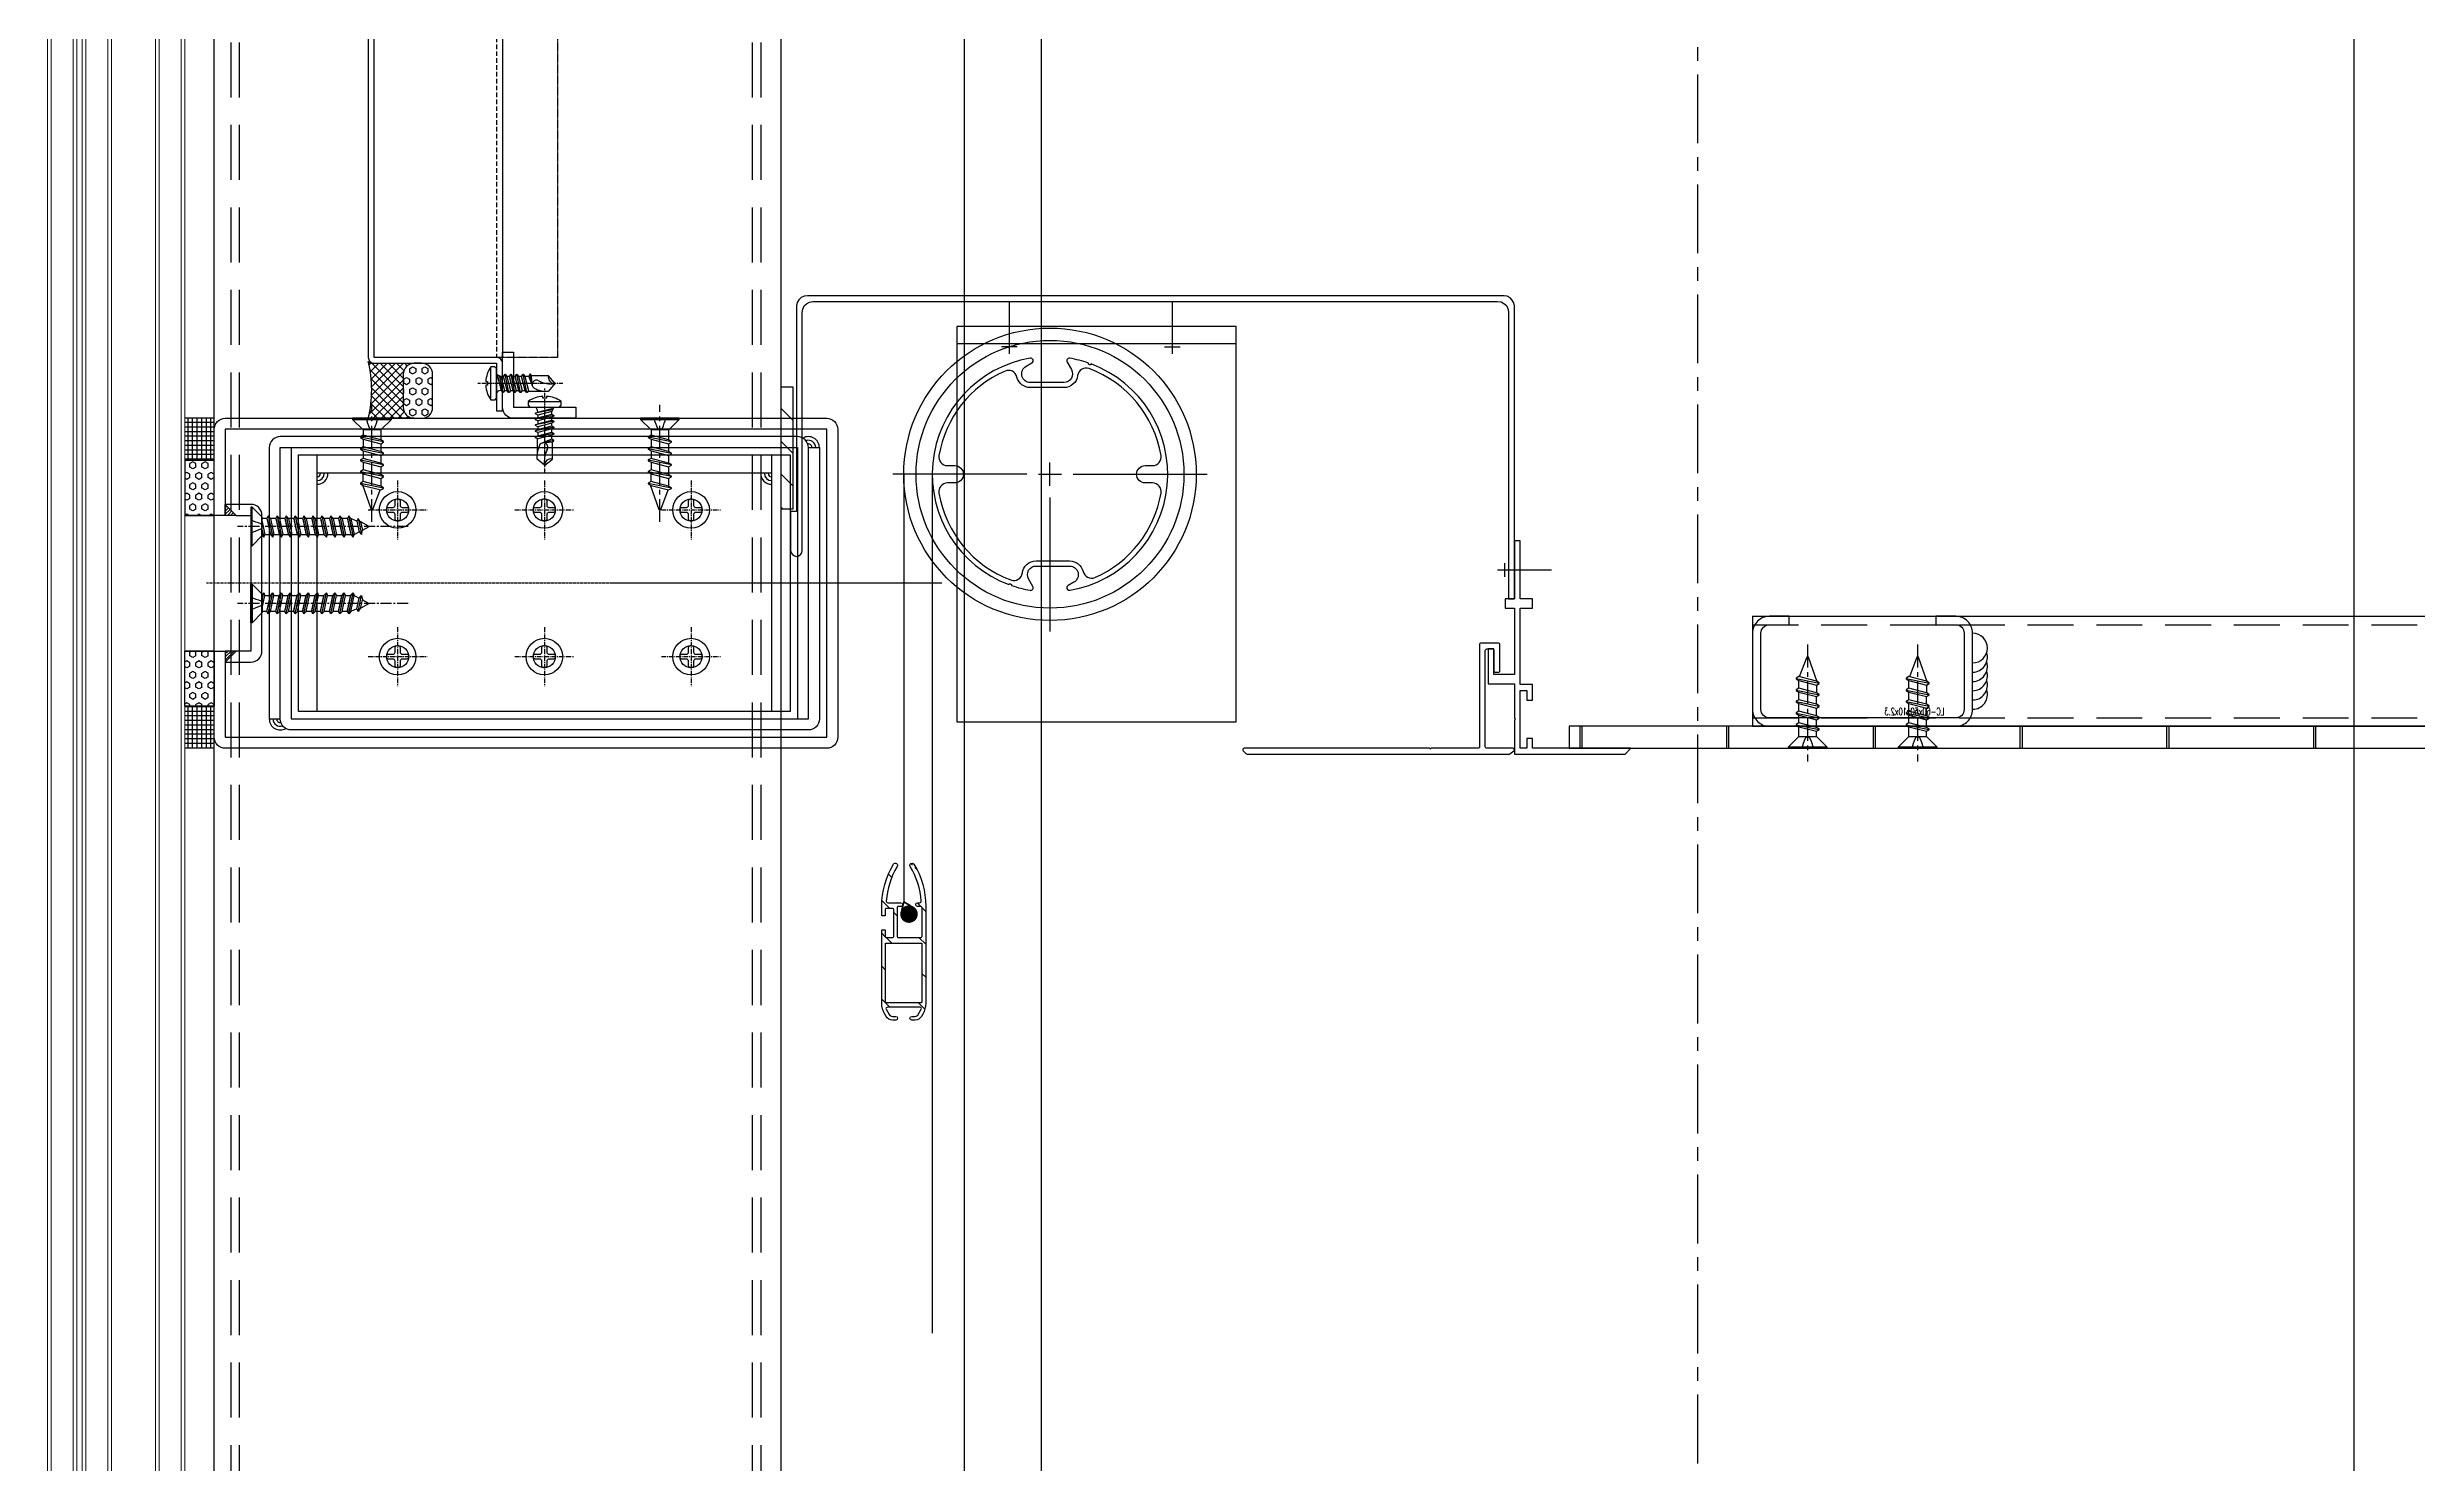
# Model space of a CAD drawing. Extents: x -3378 to 102197, y -3799 to 48702.
# Drawn here: x 85812 to 86458, y 27603 to 27989 of the extents above; entities that cross this region are included whole.
import ezdxf

# ---------------------------------------------------------------- set-up
doc = ezdxf.new("R2010")
doc.units = 0
for name, pattern in [('CEN1', [9, 6, -1, 1, -1]), ('CENTER', [2, 1.25, -0.25, 0.25, -0.25]), ('HIDDEN', [0.375, 0.25, -0.125])]:
    doc.linetypes.add(name, pattern=pattern)
for name, color, linetype in [('24WELD', 55, 'Continuous'), ('ARR', 6, 'Continuous'), ('BCM CL', 14, 'CENTER'), ('BCM-DIM', 54, 'Continuous'), ('BCM-draft', 252, 'Continuous'), ('CENTER', 4, 'CENTER'), ('CL', 14, 'CENTER'), ('STRUCTURAL', 3, 'Continuous'), ('不鏽鋼板S.S.PANEL', 30, 'Continuous'), ('中心線 CENTER', 6, 'CENTER'), ('填縫物 SEALANT', 1, 'Continuous'), ('泡棉', 8, 'Continuous'), ('矽利康', 9, 'Continuous'), ('結構體 STRUCTURAL', 154, 'Continuous'), ('螺絲 固定五金 FASTENERS', 124, 'Continuous'), ('螺絲、螺栓', 4, 'Continuous'), ('視覺模型鋁擠型暫替', 4, 'Continuous'), ('視覺模型鋁擠型暫替-RefEdit0', 4, 'Continuous'), ('金屬面材 METAL PANEL', 2, 'Continuous'), ('鋁擠型 AL. EXTRUSION', 3, 'Continuous'), ('鐵件', 6, 'Continuous'), ('镀锌钢板', 3, 'Continuous'), ('隔熱材 INSULATION', 9, 'HIDDEN'), ('隱藏線 HIDDEN', 8, 'HIDDEN')]:
    doc.layers.add(name, color=color, linetype=linetype)
doc.layers.add('BCM-GLA', color=4, linetype='Continuous', lineweight=5)
doc.styles.add('romans', font='romans.shx', dxfattribs={"width": 0.5, "bigfont": ' chineset.shx'})
pattern_1 = [(45, (-80931.47096, -992287.45455), (-0.44194173824, 0.44194173824), [])]
pattern_2 = [(90, (-94993.687, -997925.494), (-1.25, 0), []), (180, (-94993.687, -997925.494), (-1e-16, -1.25), [])]
pattern_3 = [(90, (154.4923, -120.1606), (-1.649778, 1e-16), [0.9525, -1.905]), (210, (154.4923, -120.1606), (0.824889, -1.42875), [0.9525, -1.905]), (150, (154.4923, -119.2081), (-0.824889, -1.42875), [0.9525, -1.905])]

# ---------------------------------------------------------------- blocks, each defined once
blk = doc.blocks.new('*u55')
at = {"layer": '泡棉'}
h = blk.add_hatch(dxfattribs=at)
h.set_pattern_fill('HEX', color=256, scale=0.3)
h.set_pattern_definition([(0, (-4141.5022, 978.2385), (0, 1.6497784), [0.9525, -1.905]), (120, (-4141.5022, 978.2385), (-1.42875, -0.8248892), [0.9525, -1.905]), (60, (-4140.5497, 978.2385), (-1.42875, 0.8248892), [0.9525, -1.905])])
edge = h.paths.add_edge_path()
edge.add_line((-12, 9.53), (-3, 9.53))
edge.add_arc((-3, 12.53), 3, 270, 360)
edge.add_line((0, 12.53), (0, 14.53))
edge.add_arc((-3, 14.53), 3, 0, 90)
edge.add_line((-3, 17.53), (-12, 17.53))
edge.add_arc((-12, 14.53), 3, 90, 180)
edge.add_line((-15, 14.53), (-15, 12.53))
edge.add_arc((-12, 12.53), 3, 180, 270)
at = {"layer": '矽利康'}
h = blk.add_hatch(dxfattribs=at)
h.set_pattern_fill('ANSI37', color=256, scale=0.5, style=0)
h.set_pattern_definition([(45, (-4141.5022, 978.2385), (-1.122532, 1.122532), []), (135, (-4141.5022, 978.2385), (-1.122532, -1.122532), [])])
edge = h.paths.add_edge_path()
edge.add_arc((-7.73, -32.06), 32.98, 76.43716, 103.56284)
edge.add_arc((-16.6, 1.13), 1.6, 315, 360)
edge.add_line((-15, 1.13), (-15, 12.53))
edge.add_arc((-12, 12.53), 3, 180, 270)
edge.add_line((-12, 9.53), (-3, 9.53))
edge.add_arc((-3, 12.53), 3, 270, 360)
edge.add_line((0, 12.53), (0, 0))
at = {"layer": '泡棉'}
blk.add_lwpolyline([(-12, 9.53), (-3, 9.53, 0.414214), (0, 12.53), (0, 14.53, 0.414214), (-3, 17.53), (-12, 17.53, 0.414214), (-15, 14.53), (-15, 12.53, 0.414214)], format="xyb", close=True, dxfattribs=at)
at = {"layer": '矽利康'}
blk.add_lwpolyline([(0, 0, 0.118914), (-15.47, 0, 0.198912), (-15, 1.13), (-15, 12.53, 0.414214), (-12, 9.53), (-3, 9.53, 0.414214), (0, 12.53)], format="xyb", close=True, dxfattribs=at)
blk = doc.blocks.new('M5x16圓頭自攻')
at = {"layer": 'ARR', "color": 0, "linetype": 'CENTER', "ltscale": 0.87}
blk.add_line((18, 0), (-5.1, 0), dxfattribs=at)
at = {"layer": 'ARR', "color": 0, "linetype": 'ByBlock', "ltscale": 0.3}
for p, q in [((-1.61, -4.5), (-1.61, 4.5)), ((0.5, 2.24), (1.14, 1.9)), ((0.72, 2.13), (1.65, -2.5)), ((1.89, 1.9), (1.14, 1.9)), ((2.24, 2.5), (3.24, -2.5)), ((3.48, 1.9), (2.73, 1.9)), ((3.83, 2.5), (4.83, -2.5)), ((5.07, 1.9), (4.32, 1.9)), ((5.42, 2.5), (6.42, -2.5)), ((6.81, 1.9), (5.91, 1.9)), ((7.16, 2.5), (8.16, -2.5)), ((8.4, 1.9), (7.65, 1.9)), ((8.73, 1.9), (7.98, 1.9)), ((9.08, 2.5), (9.7, -0.6)), ((14.12, 2.1), (9.46, 2.1)), ((15.83, 0.06), (14.12, 2.1)), ((15.83, 0.06), (15.95, 0.06)), ((16, -0.01), (16, 0.01)), ((2.14, -1.9), (2.89, -1.9)), ((3.73, -1.9), (4.48, -1.9)), ((5.32, -1.9), (6.07, -1.9)), ((6.91, -1.9), (7.81, -1.9)), ((8.54, -2.1), (12.91, -2.1)), ((15.83, -0.06), (14.12, -2.1)), ((15.83, -0.06), (15.95, -0.06))]:
    blk.add_line(p, q, dxfattribs=at)
blk.add_lwpolyline([(-2.98, -0.5, 0.134476), (-1.61, -4.5), (-0.58, -4.5, 0.198912), (-0.44, -4.44), (-0.06, -4.06, 0.198912), (0, -3.92), (0, 3.92, 0.198912), (-0.06, 4.06), (-0.44, 4.44, 0.198912), (-0.58, 4.5), (-1.61, 4.5, 0.134562), (-2.98, 0.5), (-2.48, 0.5), (-2.48, -0.5), (-2.98, -0.5)], format="xyb", dxfattribs=at)
blk.add_lwpolyline([(1.14, 1.9), (2.14, -1.9), (1.8, -2.5), (1.65, -2.5), (1.3, -1.9), (0.3, 1.9), (0.5, 2.24)], dxfattribs=at)
for points in [[(3.24, -2.5), (2.89, -1.9), (1.89, 1.9), (2.24, 2.5), (2.39, 2.5), (2.73, 1.9), (3.73, -1.9), (3.39, -2.5)], [(4.83, -2.5), (4.48, -1.9), (3.48, 1.9), (3.83, 2.5), (3.98, 2.5), (4.32, 1.9), (5.32, -1.9), (4.98, -2.5)], [(6.42, -2.5), (6.07, -1.9), (5.07, 1.9), (5.42, 2.5), (5.57, 2.5), (5.91, 1.9), (6.91, -1.9), (6.57, -2.5)], [(8.16, -2.5), (7.81, -1.9), (6.81, 1.9), (7.16, 2.5), (7.31, 2.5), (7.65, 1.9), (8.65, -1.9), (8.31, -2.5)], [(9.08, 2.5), (8.73, 1.9), (9.7, -0.6), (9.46, 2.1), (9.23, 2.5)]]:
    blk.add_lwpolyline(points, close=True, dxfattribs=at)
for centre, radius, start, end in [((0.67, 3.07), 0.874, 220.33884, 257.78016), ((10.86, -0.29), 1.2, 56.15202, 236.15202), ((14.85, 6.88), 7.01, 241.64577, 278.00805), ((15.9, 1.75), 1.82, 168.86169, 267.68654), ((15.95, 0.01), 0.05, 0, 90), ((1.17, -3.34), 1.44, 84.73115, 144.21996), ((13.52, 4.88), 7.01, 241.64577, 274.95411), ((15.95, -0.01), 0.05, 270, 0)]:
    blk.add_arc(centre, radius, start, end, dxfattribs=at)
blk = doc.blocks.new('*U255')
blk.add_blockref('M5x16圓頭自攻', (0, 0))
blk = doc.blocks.new('*U643')
at = {"layer": 'BCM-draft', "linetype": 'HIDDEN', "ltscale": 5}
blk.add_line((16.6, 35), (340.06, 35), dxfattribs=at)
at = {"layer": 'BCM-draft'}
blk.add_lwpolyline([(16.6, 36.6), (340.06, 36.6)], dxfattribs=at)
at = {"layer": '不鏽鋼板S.S.PANEL'}
blk.add_lwpolyline([(341.66, 1.6), (341.66, 35), (354.66, 35), (354.66, 36.6), (341.66, 36.6, 0.414214), (340.06, 35), (340.06, 1.6), (16.6, 1.6), (16.6, 35, 0.414214), (15, 36.6), (2, 36.6), (2, 35), (15, 35), (15, 1.6, 0.414214), (16.6, 0), (340.06, 0, 0.414214)], format="xyb", close=True, dxfattribs=at)
at = {"layer": '金屬面材 METAL PANEL'}
for points in [[(18, 39.6), (3, 39.6), (3, 56.6), (0, 56.6), (0, 39.6, 0.414214), (3, 36.6), (18, 36.6)], [(338.66, 39.6), (353.66, 39.6), (353.66, 56.6), (356.66, 56.6), (356.66, 39.6, -0.414214), (353.66, 36.6), (338.66, 36.6)]]:
    blk.add_lwpolyline(points, format="xyb", close=True, dxfattribs=at)
at = {"layer": '隔熱材 INSULATION', "const_width": 0.2}
blk.add_lwpolyline([(340.06, 35), (340.06, 51.6), (16.6, 51.6), (16.6, 35)], dxfattribs=at)
at = {"layer": '隔熱材 INSULATION'}
blk.add_lwpolyline([(340.06, 1.6), (16.6, 1.6), (16.6, 51.6), (340.06, 51.6)], close=True, dxfattribs=at)
at = {"layer": '填縫物 SEALANT', "extrusion": (0, 0, -1), "zscale": -1}
blk.add_blockref('*u55', (0, 0), dxfattribs=at)
at = {"layer": '填縫物 SEALANT'}
blk.add_blockref('*u55', (356.66, 0), dxfattribs=at)
at = {"layer": '螺絲 固定五金 FASTENERS'}
for p, rotation in [((3, 48.1), 180), ((9.5, 35), 90), ((347.16, 35), 90)]:
    blk.add_blockref('*U255', p, dxfattribs=dict(at, rotation=rotation))
blk.add_blockref('*U255', (353.66, 48.1), dxfattribs=at)
blk = doc.blocks.new('*u927')
at = {"layer": 'CENTER', "color": 0, "ltscale": 5}
blk.add_line((28.28, 0), (-3.62, 0), dxfattribs=at)
at = {"layer": '螺絲、螺栓', "color": 0, "linetype": 'ByBlock', "ltscale": 0.2}
for p, q in [((0.3, 5.3), (0.3, -5.3)), ((3.1, 2.5), (3.1, -2.5)), ((3.1, 2.39), (4.64, 2.39)), ((5.08, 3.15), (6.34, -3.15)), ((5.7, 2.39), (7.79, 2.39)), ((8.23, 3.15), (9.49, -3.15)), ((8.85, 2.39), (10.94, 2.39)), ((11.38, 3.15), (12.64, -3.15)), ((12, 2.39), (14.09, 2.39)), ((14.53, 3.15), (15.79, -3.15)), ((17.24, 2.39), (15.15, 2.39)), ((17.68, 3.15), (18.94, -3.15)), ((18.17, 2.61), (24.84, 0.24)), ((3.1, -2.39), (5.9, -2.39)), ((6.96, -2.39), (9.05, -2.39)), ((10.11, -2.39), (12.2, -2.39)), ((13.26, -2.39), (15.35, -2.39)), ((16.41, -2.39), (18.5, -2.39)), ((24.84, -0.23), (19.52, -2.25))]:
    blk.add_line(p, q, dxfattribs=at)
blk.add_lwpolyline([(3.1, -2.5), (0.3, -5.3), (0, -5.3), (0, 5.3), (0.3, 5.3), (3.1, 2.5)], dxfattribs=at)
blk.add_lwpolyline([(0, 1.61, -0.048054), (2.67, 0.68, -0.292428), (3.1, 0, -0.292428), (2.67, -0.68, -0.048054), (0, -1.61, -0.048054)], format="xyb", dxfattribs=at)
for points in [[(6.34, -3.15), (5.9, -2.39), (4.64, 2.39), (5.08, 3.15), (5.27, 3.15), (5.7, 2.39), (6.96, -2.39), (6.53, -3.15)], [(9.49, -3.15), (9.05, -2.39), (7.79, 2.39), (8.23, 3.15), (8.42, 3.15), (8.85, 2.39), (10.11, -2.39), (9.68, -3.15)], [(12.64, -3.15), (12.2, -2.39), (10.94, 2.39), (11.38, 3.15), (11.57, 3.15), (12, 2.39), (13.26, -2.39), (12.83, -3.15)], [(15.79, -3.15), (15.35, -2.39), (14.09, 2.39), (14.53, 3.15), (14.72, 3.15), (15.15, 2.39), (16.41, -2.39), (15.98, -3.15)], [(18.94, -3.15), (18.5, -2.39), (17.24, 2.39), (17.68, 3.15), (17.87, 3.15), (18.3, 2.39), (19.56, -2.39), (19.13, -3.15)]]:
    blk.add_lwpolyline(points, close=True, dxfattribs=at)
blk.add_arc((24.75, 0), 0.252, 292.16272, 69.4623, dxfattribs=at)
blk = doc.blocks.new('*U929')
blk.add_blockref('*u927', (0, 0))
blk = doc.blocks.new('橫料01')
at = {"layer": '視覺模型鋁擠型暫替', "linetype": 'Continuous'}
h = blk.add_hatch(dxfattribs=at)
h.set_pattern_fill('ANSI31', color=1, scale=5)
h.set_pattern_definition(pattern_1)
h.paths.add_polyline_path([(-151.5, -26.5), (-148.5, -26.5), (-151.5, -23.5)])
h = blk.add_hatch(dxfattribs=at)
h.set_pattern_fill('ANSI31', color=1, scale=5)
h.set_pattern_definition(pattern_1)
h.paths.add_polyline_path([(-151.5, -66.5), (-148.5, -63.5), (-151.5, -63.5)])
at = {"layer": '視覺模型鋁擠型暫替', "color": 1, "linetype": 'Continuous'}
for points in [[(-148.5, -26.5), (-151.5, -26.5), (-151.5, -23.5), (-148.5, -26.5)], [(-148.5, -63.5), (-151.5, -63.5), (-151.5, -66.5), (-148.5, -63.5)]]:
    blk.add_lwpolyline(points, dxfattribs=at)
at = {"layer": '視覺模型鋁擠型暫替', "color": 7, "linetype": 'Continuous'}
for centre, radius, start, end in [((7.5, -8), 3, 0, 120), ((7.5, -8), 2, 0, 109.47122), ((7.5, -8), 1, 0, 99.59407), ((-136.5, -82.01), 3, 180, 300), ((-136.5, -82.01), 2, 180, 289.47122), ((-136.5, -82.01), 1, 180, 279.59407)]:
    blk.add_arc(centre, radius, start, end, dxfattribs=at)
at = {"layer": '金屬面材 METAL PANEL'}
for points in [[(-151.5, -63.5), (-151.5, -87.01), (12.5, -87.01), (12.5, -3), (-151.49, -3), (-151.5, -26.5), (-154.5, -26.5), (-154.49, -3, -0.414128), (-151.49, 0), (12.5, 0, -0.414214), (15.5, -3), (15.5, -87.01, -0.414214), (12.5, -90.01), (-151.5, -90.01, -0.414214), (-154.5, -87.01), (-154.5, -63.5)], [(-151.5, -66.5), (-144.5, -66.5, 0.414214), (-141.5, -63.5), (-141.5, -26.5, 0.414239), (-144.5, -23.5), (-151.5, -23.5), (-148.5, -26.5), (-144.5, -26.5), (-144.5, -63.5), (-148.5, -63.5)]]:
    blk.add_lwpolyline(points, format="xyb", close=True, dxfattribs=at)
at = {"layer": '镀锌钢板'}
for points in [[(-136.5, -82.01), (-136.5, -8), (4.5, -8), (4.5, -82.01), (7.5, -82.01), (7.5, -8, 0.414214), (4.5, -5), (-136.5, -5, 0.414214), (-139.5, -8), (-139.5, -82.01)], [(10.5, -8), (10.5, -82.01, -0.414214), (7.5, -85.01), (-133.5, -85.01, -0.414214), (-136.5, -82.01), (-136.5, -8), (-133.5, -8), (-133.5, -82.01), (7.5, -82.01), (7.5, -8)]]:
    blk.add_lwpolyline(points, format="xyb", close=True, dxfattribs=at)
at = {"layer": '螺絲 固定五金 FASTENERS', "xscale": -1.000000000000002, "rotation": 90}
for p in [(-111.5, 0), (-33, 0)]:
    blk.add_blockref('*U929', p, dxfattribs=at)
blk = doc.blocks.new('*U35')
blk.add_lwpolyline([(1.22, 0.68), (2.48, 0.68, -0.398336), (3.02, 0.16, -0.027263), (3.02, -0.16, -0.398336), (2.48, -0.68), (1.22, -0.68, 0.414214), (0.68, -1.22), (0.68, -2.48, -0.398336), (0.16, -3.02, -0.027263), (-0.16, -3.02, -0.398336), (-0.68, -2.48), (-0.68, -1.22, 0.414214), (-1.22, -0.68), (-2.48, -0.68, -0.398336), (-3.02, -0.16, -0.027263), (-3.02, 0.16, -0.398336), (-2.48, 0.68), (-1.22, 0.68, 0.414214), (-0.68, 1.22), (-0.68, 2.48, -0.398336), (-0.16, 3.02, -0.027263), (0.16, 3.02, -0.398336), (0.68, 2.48), (0.68, 1.22, 0.414214)], format="xyb", close=True)
blk.add_circle((0, 0), 5)
at = {"layer": 'CL'}
for p, q in [((0, 8.04), (0, -8.04)), ((-8.04, 0), (8.04, 0))]:
    blk.add_line(p, q, dxfattribs=at)
blk = doc.blocks.new('圓孔6mm')
at = {"layer": '視覺模型鋁擠型暫替', "color": 6, "linetype": 'Continuous'}
blk.add_circle((0, 0), 3, dxfattribs=at)
at = {"layer": 'BCM-draft'}
blk.add_blockref('*U35', (0, 0), dxfattribs=at)
blk = doc.blocks.new('4t 托架')
at = {"layer": '視覺模型鋁擠型暫替', "color": 7, "linetype": 'Continuous'}
for centre, radius, start, end in [((14.5, -11.5), 1, 270, 0), ((14.5, -11.5), 2, 270, 0), ((14.5, -11.5), 3, 270, 0), ((138.5, -11.5), 3, 180, 270), ((138.5, -11.5), 2, 180, 270), ((138.5, -11.5), 1, 180, 270)]:
    blk.add_arc(centre, radius, start, end, dxfattribs=at)
at = {"layer": '镀锌钢板', "color": 6, "linetype": 'Continuous'}
for p, q in [((14.5, -6.5), (14.5, -76.51)), ((138.5, -11.5), (14.5, -11.5)), ((138.5, -76.51), (138.5, -6.5))]:
    blk.add_line(p, q, dxfattribs=at)
blk.add_lwpolyline([(9.5, -6.5), (143.5, -6.5), (143.5, -76.51), (9.5, -76.51)], close=True, dxfattribs=at)
at = {"layer": '視覺模型鋁擠型暫替', "linetype": 'Continuous'}
for p in [(36.5, -21.5), (76.5, -21.5), (116.5, -21.5), (36.5, -61.51), (76.5, -61.51), (116.5, -61.51)]:
    blk.add_blockref('圓孔6mm', p, dxfattribs=at)
blk = doc.blocks.new('425424')
at = {"layer": 'BCM-DIM', "linetype": 'Continuous'}
h = blk.add_hatch(dxfattribs=at)
h.set_pattern_fill('ANSI37', color=256, scale=10, angle=45)
h.set_pattern_definition(pattern_2)
h.paths.add_polyline_path([(-0.01, -11.5), (-8.01, -11.5), (-8.01, 0.01), (-0.01, 0.01)])
h = blk.add_hatch(dxfattribs=at)
h.set_pattern_fill('ANSI37', color=256, scale=10, angle=45)
h.set_pattern_definition(pattern_2)
h.paths.add_polyline_path([(-0.01, -78.5), (-8.01, -78.5), (-8.01, -90.01), (-0.01, -90.01)])
at = {"layer": '泡棉'}
h = blk.add_hatch(dxfattribs=at)
h.set_pattern_fill('HEX', color=256, scale=0.3, angle=90)
h.set_pattern_definition(pattern_3)
h.paths.add_polyline_path([(-0.01, -11.5), (-8.01, -11.5), (-8.01, -26.5), (-0.01, -26.5)])
h = blk.add_hatch(dxfattribs=at)
h.set_pattern_fill('HEX', color=256, scale=0.3, angle=90)
h.set_pattern_definition(pattern_3)
h.paths.add_polyline_path([(-0.01, -63.5), (-8.01, -63.5), (-8.01, -78.5), (-0.01, -78.5)])
at = {"layer": 'BCM-DIM', "linetype": 'Continuous'}
for p, q in [((-0.01, 0.01), (-8.01, 0.01)), ((-0.13, -26.5), (-8.13, -26.5)), ((-0.13, -63.5), (-8.13, -63.5)), ((-0.01, -90.01), (-8.01, -90.01))]:
    blk.add_line(p, q, dxfattribs=at)
at = {"layer": '泡棉'}
for points in [[(-0.01, -11.5), (-8.01, -11.5), (-8.01, -26.5), (-0.01, -26.5)], [(-0.01, -78.5), (-8.01, -78.5), (-8.01, -63.5), (-0.01, -63.5)]]:
    blk.add_lwpolyline(points, close=True, dxfattribs=at)
blk = doc.blocks.new('外懸包板斷面(東側)01')
at = {"layer": 'BCM CL', "ltscale": 0.5}
blk.add_line((843.89, -527.78, 0), (643.39, -527.78, 0), dxfattribs=at)
at = {"layer": 'BCM-GLA', "linetype": 'ByBlock'}
for points in [[(600.01, -914.05), (600.01, -90.12), (601.01, -89.12), (608.01, -89.12), (608.01, -914.05)], [(617.51, -914.05), (617.51, -90.12), (616.51, -89.12), (609.51, -89.12), (609.51, -914.05)], [(637.51, -914.05), (637.51, -90.12), (636.51, -89.12), (629.51, -89.12), (629.51, -914.05)]]:
    blk.add_lwpolyline(points, dxfattribs=at)
at = {"layer": 'BCM-GLA', "color": 5, "linetype": 'ByBlock'}
for points in [[(601.01, -914.05), (601.01, -90.53), (601.43, -90.12), (607.01, -90.12), (607.01, -914.05)], [(616.51, -914.05), (616.51, -90.53), (616.1, -90.12), (610.51, -90.12), (610.51, -914.05)], [(636.51, -914.05), (636.51, -90.53), (636.1, -90.12), (630.51, -90.12), (630.51, -914.05)]]:
    blk.add_lwpolyline(points, dxfattribs=at)
at = {"layer": '金屬面材 METAL PANEL'}
blk.add_lwpolyline([(645.51, -965.25), (645.51, 627.21), (800.01, 627.21), (800.01, -965.25)], dxfattribs=at)
at = {"rotation": 270}
blk.add_blockref('*U643', (687.51, -126.12, 0), dxfattribs=at)
blk.add_blockref('425424', (645.51, -482.77, 0))
at = {"layer": '金屬面材 METAL PANEL', "linetype": 'Continuous'}
for name, p in [('橫料01', (800.01, -482.78, 0)), ('4t 托架', (659.01, -486.28, 0))]:
    blk.add_blockref(name, p, dxfattribs=at)
blk = doc.blocks.new('A$C4E2A2353')
at = {"layer": 'ARR', "color": 0, "linetype": 'CEN1', "ltscale": 0.5}
blk.add_line((42.86, 0), (-3.62, 0), dxfattribs=at)
at = {"layer": 'ARR', "color": 0, "linetype": 'ByBlock', "ltscale": 0.3}
for p, q in [((0.3, -5.3), (0.3, 5.3)), ((3.1, -2.5), (3.1, 2.5)), ((4.38, 2.15), (3.1, 2.15)), ((3.1, 1.24), (3.82, -2.16)), ((4.71, 2.87), (4.38, 2.15)), ((4.38, 2.15), (5.3, -2.16)), ((4.43, 1.96), (5.34, -2.36)), ((5.34, 2.15), (4.71, 2.87)), ((4.71, 2.87), (5.93, -2.88)), ((4.89, 2.06), (5.8, -2.26)), ((6.82, 2.15), (5.34, 2.15)), ((5.34, 2.15), (6.26, -2.16)), ((5.34, 2.15), (6.26, -2.16)), ((7.15, 2.87), (6.82, 2.15)), ((6.82, 2.15), (7.74, -2.16)), ((6.86, 1.96), (7.78, -2.36)), ((7.78, 2.15), (7.15, 2.87)), ((7.15, 2.87), (8.37, -2.88)), ((7.32, 2.06), (8.24, -2.26)), ((9.26, 2.15), (7.78, 2.15)), ((7.78, 2.15), (8.7, -2.16)), ((7.78, 2.15), (8.7, -2.16)), ((9.59, 2.87), (9.26, 2.15)), ((9.26, 2.15), (10.17, -2.16)), ((9.3, 1.96), (10.21, -2.36)), ((10.22, 2.15), (9.59, 2.87)), ((9.59, 2.87), (10.81, -2.88)), ((9.76, 2.06), (10.67, -2.26)), ((11.7, 2.15), (10.22, 2.15)), ((10.22, 2.15), (11.13, -2.16)), ((10.22, 2.15), (11.13, -2.16)), ((12.02, 2.87), (11.7, 2.15)), ((11.7, 2.15), (12.61, -2.16)), ((11.74, 1.96), (12.65, -2.36)), ((12.66, 2.15), (12.02, 2.87)), ((12.02, 2.87), (13.24, -2.88)), ((12.2, 2.06), (13.11, -2.26)), ((14.13, 2.15), (12.66, 2.15)), ((12.66, 2.15), (13.57, -2.16)), ((12.66, 2.15), (13.57, -2.16)), ((14.46, 2.87), (14.13, 2.15)), ((14.13, 2.15), (15.05, -2.16)), ((14.18, 1.96), (15.09, -2.36)), ((15.09, 2.15), (14.46, 2.87)), ((14.46, 2.87), (15.68, -2.88)), ((14.64, 2.06), (15.55, -2.26)), ((16.57, 2.15), (15.09, 2.15)), ((15.09, 2.15), (16.01, -2.16)), ((15.09, 2.15), (16.01, -2.16)), ((16.9, 2.87), (16.57, 2.15)), ((16.57, 2.15), (17.49, -2.16)), ((16.61, 1.96), (17.53, -2.36)), ((17.53, 2.15), (16.9, 2.87)), ((16.9, 2.87), (18.12, -2.88)), ((17.07, 2.06), (17.99, -2.26)), ((19.01, 2.15), (17.53, 2.15)), ((17.53, 2.15), (18.45, -2.16)), ((17.53, 2.15), (18.45, -2.16)), ((19.34, 2.87), (19.01, 2.15)), ((19.01, 2.15), (19.92, -2.16)), ((19.05, 1.96), (19.96, -2.36)), ((19.97, 2.15), (19.34, 2.87)), ((19.34, 2.87), (20.56, -2.88)), ((19.51, 2.06), (20.42, -2.26)), ((21.45, 2.15), (19.97, 2.15)), ((19.97, 2.15), (20.88, -2.16)), ((19.97, 2.15), (20.88, -2.16)), ((21.77, 2.87), (21.45, 2.15)), ((21.77, 2.87), (21.45, 2.15)), ((21.45, 2.15), (22.36, -2.16)), ((21.45, 2.15), (22.36, -2.16)), ((21.49, 1.96), (22.4, -2.36)), ((21.49, 1.96), (22.4, -2.36)), ((22.41, 2.15), (21.77, 2.87)), ((21.77, 2.87), (22.99, -2.88)), ((22.41, 2.15), (21.77, 2.87)), ((21.77, 2.87), (22.99, -2.88)), ((21.95, 2.06), (22.86, -2.26)), ((21.95, 2.06), (22.86, -2.26)), ((23.88, 2.15), (22.41, 2.15)), ((22.41, 2.15), (23.32, -2.16)), ((23.88, 2.15), (22.41, 2.15)), ((22.41, 2.15), (23.32, -2.16)), ((22.41, 2.15), (23.32, -2.16)), ((22.41, 2.15), (23.32, -2.16)), ((24.21, 2.87), (23.88, 2.15)), ((24.21, 2.87), (23.88, 2.15)), ((23.88, 2.15), (24.8, -2.16)), ((23.88, 2.15), (24.8, -2.16)), ((23.93, 1.96), (24.84, -2.36)), ((23.93, 1.96), (24.84, -2.36)), ((24.84, 2.15), (24.21, 2.87)), ((24.21, 2.87), (25.43, -2.88)), ((24.84, 2.15), (24.21, 2.87)), ((24.21, 2.87), (25.43, -2.88)), ((24.38, 2.06), (25.3, -2.26)), ((24.38, 2.06), (25.3, -2.26)), ((26.32, 2.15), (24.84, 2.15)), ((24.84, 2.15), (25.76, -2.16)), ((26.32, 2.15), (24.84, 2.15)), ((24.84, 2.15), (25.76, -2.16)), ((24.84, 2.15), (25.76, -2.16)), ((24.84, 2.15), (25.76, -2.16)), ((26.65, 2.87), (26.32, 2.15)), ((26.65, 2.87), (26.32, 2.15)), ((26.32, 2.15), (27.24, -2.16)), ((26.32, 2.15), (27.24, -2.16)), ((26.36, 1.96), (27.28, -2.36)), ((26.36, 1.96), (27.28, -2.36)), ((27.28, 2.15), (26.65, 2.87)), ((26.65, 2.87), (27.87, -2.88)), ((27.28, 2.15), (26.65, 2.87)), ((26.65, 2.87), (27.87, -2.88)), ((26.82, 2.06), (27.74, -2.26)), ((26.82, 2.06), (27.74, -2.26)), ((28.91, 1.45), (27.28, 2.15)), ((27.28, 2.15), (28.19, -2.16)), ((27.28, 2.15), (28.19, -2.16)), ((27.28, 2.15), (28.19, -2.16)), ((27.28, 2.15), (28.19, -2.16)), ((29.24, 2.17), (28.91, 1.45)), ((28.91, 1.45), (29.52, -1.46)), ((29.96, 0.99), (29.24, 2.17)), ((29.24, 2.17), (30.16, -2.18)), ((32.25, 0), (29.96, 1.25)), ((29.96, 0.99), (30.39, -1)), ((32.26, 0), (32.25, 0)), ((3.1, -1.02), (3.49, -2.88)), ((3.1, -2.44), (3.49, -2.88)), ((3.49, -2.88), (3.82, -2.16)), ((3.82, -2.16), (5.3, -2.16)), ((5.3, -2.16), (5.93, -2.88)), ((5.93, -2.88), (6.26, -2.16)), ((6.26, -2.16), (7.74, -2.16)), ((7.74, -2.16), (8.37, -2.88)), ((8.37, -2.88), (8.7, -2.16)), ((8.7, -2.16), (10.17, -2.16)), ((10.17, -2.16), (10.81, -2.88)), ((10.81, -2.88), (11.13, -2.16)), ((11.13, -2.16), (12.61, -2.16)), ((12.61, -2.16), (13.24, -2.88)), ((13.24, -2.88), (13.57, -2.16)), ((13.57, -2.16), (15.05, -2.16)), ((15.05, -2.16), (15.68, -2.88)), ((15.68, -2.88), (16.01, -2.16)), ((16.01, -2.16), (17.49, -2.16)), ((17.49, -2.16), (18.12, -2.88)), ((18.12, -2.88), (18.45, -2.16)), ((18.45, -2.16), (19.92, -2.16)), ((19.92, -2.16), (20.56, -2.88)), ((20.56, -2.88), (20.88, -2.16)), ((20.88, -2.16), (22.36, -2.16)), ((22.36, -2.16), (22.99, -2.88)), ((22.36, -2.16), (22.99, -2.88)), ((22.99, -2.88), (23.32, -2.16)), ((22.99, -2.88), (23.32, -2.16)), ((23.32, -2.16), (24.8, -2.16)), ((23.32, -2.16), (24.8, -2.16)), ((24.8, -2.16), (25.43, -2.88)), ((24.8, -2.16), (25.43, -2.88)), ((25.43, -2.88), (25.76, -2.16)), ((25.43, -2.88), (25.76, -2.16)), ((25.76, -2.16), (27.24, -2.16)), ((25.76, -2.16), (27.24, -2.16)), ((27.24, -2.16), (27.87, -2.88)), ((27.24, -2.16), (27.87, -2.88)), ((27.87, -2.88), (28.19, -2.16)), ((27.87, -2.88), (28.19, -2.16)), ((28.19, -2.16), (29.52, -1.46)), ((29.52, -1.46), (30.16, -2.18)), ((30.16, -2.18), (30.39, -1)), ((30.39, -1), (32.25, -0.01)), ((32.25, -0.01), (32.26, 0))]:
    blk.add_line(p, q, dxfattribs=at)
blk.add_lwpolyline([(3.1, 2.5), (0.3, 5.3), (0, 5.3), (0, -5.3), (0.3, -5.3), (3.1, -2.5)], dxfattribs=at)
blk.add_lwpolyline([(0, -1.61, 0.048054), (2.67, -0.68, 0.292428), (3.1, 0, 0.292428), (2.67, 0.68, 0.048054), (0, 1.61, 0.048054)], format="xyb", dxfattribs=at)
blk = doc.blocks.new('*U920')
at = {"layer": '螺絲、螺栓', "color": 0, "linetype": 'ByBlock', "xscale": -1, "rotation": 180}
blk.add_blockref('A$C4E2A2353', (0, 0), dxfattribs=at)
blk = doc.blocks.new('護蓋')
at = {"layer": '螺絲 固定五金 FASTENERS', "xscale": -1, "rotation": 180}
blk.add_blockref('*U920', (0, 10.5), dxfattribs=at)
at = {"layer": '螺絲 固定五金 FASTENERS'}
blk.add_blockref('*U920', (0, -10.5), dxfattribs=at)
blk = doc.blocks.new('ASC-Facade Detail W1 & W2$0$CW_C1$0$NR-54')
for points in [[(-0.212, 1.246, 0.766396), (-0.442, -1.184, -0.994084), (-0.414, -1.194, 0.041271), (-0.212, -1.246, 0.632567), (-0.184, -1.205), (-0.23, -1.124, -0.575047), (-0.149, -0.985), (0.211, -0.985, -0.768251), (0.257, -1.159), (0.194, -1.195, 0.837568), (0.212, -1.246, 0.766396), (0.442, 1.184, -0.994084), (0.414, 1.194, 0.041271), (0.212, 1.246, 0.632567), (0.184, 1.205), (0.23, 1.124, -0.575047), (0.149, 0.985), (-0.211, 0.985, -0.768251), (-0.257, 1.159), (-0.194, 1.195, 0.837568)], [(-1.192, 0.202, 0.464153), (-1.1, 0.093), (-1.023, 0.093, -1), (-1.023, -0.093), (-1.1, -0.093, 0.464153), (-1.192, -0.202, 0.268255), (-0.42, -1.134, 0.481314), (-0.296, -1.059, -0.376214), (-0.149, -0.93), (0.211, -0.93, -0.348452), (0.355, -1.044, 0.468335), (0.483, -1.108, 0.253356), (1.192, -0.202, 0.464153), (1.1, -0.093), (1.023, -0.093, -1), (1.023, 0.093), (1.1, 0.093, 0.464153), (1.192, 0.202, 0.268255), (0.42, 1.134, 0.481314), (0.296, 1.059, -0.376214), (0.149, 0.93), (-0.211, 0.93, -0.348452), (-0.355, 1.044, 0.468335), (-0.483, 1.108, 0.253356)]]:
    blk.add_lwpolyline(points, format="xyb", close=True)
blk = doc.blocks.new('CW WINDOW SHADING')
at = {"layer": '鋁擠型 AL. EXTRUSION'}
h = blk.add_hatch(dxfattribs=at)
h.set_pattern_fill('ANSI31', color=256, scale=50.8, style=0)
h.set_pattern_definition([(135, (-79898.378, 10971.907), (4.49012806, 4.49012806), [])])
h.paths.add_polyline_path([(-10.91, 26.84), (-7.55, 26.84), (-7.55, 60.07), (-10.91, 60.07)])
h = blk.add_hatch(dxfattribs=at)
h.set_pattern_fill('ANSI31', color=256, scale=50.8, style=0)
h.set_pattern_definition([(135, (-79909.291, 10956.907), (4.49012806, 4.49012806), [])])
edge = h.paths.add_edge_path()
edge.add_arc((24.86, -70.34), 0.6, 31.34645, 211.34645, ccw=False)
edge.add_arc((6.58, -81.47), 22, 360, 391.34645, ccw=False)
edge.add_line((28.58, -81.47), (28.58, -107.91))
edge.add_arc((22.58, -107.91), 6, 330, 360, ccw=False)
edge.add_line((27.78, -110.91), (27.42, -111.54))
edge.add_arc((25.68, -110.54), 2, 270, 330, ccw=False)
edge.add_line((25.68, -112.54), (24.76, -112.54))
edge.add_arc((24.76, -112.04), 0.5, 90, 270, ccw=False)
edge.add_line((24.76, -111.54), (25.68, -111.54))
edge.add_arc((25.68, -110.54), 1, 270, 330)
edge.add_line((26.55, -111.04), (27.37, -109.61))
edge.add_arc((27.04, -109.42), 0.381, 330, 450)
edge.add_line((27.04, -109.04), (18.12, -109.04))
edge.add_arc((18.12, -109.42), 0.381, 450, 570)
edge.add_line((17.79, -109.61), (18.62, -111.04))
edge.add_arc((19.48, -110.54), 1, 210, 270)
edge.add_line((19.48, -111.54), (20.41, -111.54))
edge.add_arc((20.41, -112.04), 0.5, 270, 450, ccw=False)
edge.add_line((20.41, -112.54), (19.48, -112.54))
edge.add_arc((19.48, -110.54), 2, 210, 270, ccw=False)
edge.add_line((17.75, -111.54), (17.39, -110.91))
edge.add_arc((22.58, -107.91), 6, 180, 210, ccw=False)
edge.add_line((16.58, -107.91), (16.58, -87.96))
edge.add_line((16.58, -87.96), (17.48, -87.96))
edge.add_line((17.48, -87.96), (17.48, -89.63))
edge.add_arc((17.86, -89.63), 0.381, 540, 630)
edge.add_line((17.86, -90.01), (19.5, -90.01))
edge.add_arc((19.5, -89.63), 0.381, 270, 360)
edge.add_line((19.88, -89.63), (19.88, -82.49))
edge.add_arc((19.5, -82.49), 0.381, 360, 450)
edge.add_line((19.5, -82.11), (17.86, -82.11))
edge.add_arc((17.86, -82.49), 0.381, 450, 540)
edge.add_line((17.48, -82.49), (17.48, -84.15))
edge.add_line((17.48, -84.15), (16.58, -84.15))
edge.add_line((16.58, -84.15), (16.58, -81.47))
edge.add_arc((38.58, -81.47), 22, 508.65355, 540, ccw=False)
edge.add_arc((20.31, -70.34), 0.6, 328.65355, 508.65355, ccw=False)
edge.add_arc((38.58, -81.47), 20.8, 508.65355, 536.30887)
edge.add_arc((18.21, -80.16), 0.381, 536.30887, 630)
edge.add_line((18.21, -80.54), (21.81, -80.54))
edge.add_arc((21.81, -81.04), 0.5, 270, 450, ccw=False)
edge.add_line((21.81, -81.54), (21.16, -81.54))
edge.add_arc((21.16, -81.92), 0.381, 450, 540)
edge.add_line((20.78, -81.92), (20.78, -89.63))
edge.add_arc((21.16, -89.63), 0.381, 540, 630)
edge.add_line((21.16, -90.01), (27.2, -90.01))
edge.add_arc((27.2, -89.63), 0.381, 270, 360)
edge.add_line((27.58, -89.63), (27.58, -81.92))
edge.add_arc((27.2, -81.92), 0.381, 360, 450)
edge.add_line((27.2, -81.54), (26.36, -81.54))
edge.add_arc((26.36, -81.04), 0.5, 90, 270, ccw=False)
edge.add_line((26.36, -80.54), (26.96, -80.54))
edge.add_arc((26.96, -80.16), 0.381, 270, 363.69113)
edge.add_arc((6.58, -81.47), 20.8, 363.69113, 391.34645)
edge = h.paths.add_edge_path(flags=16)
edge.add_line((27.54, -91.58), (27.54, -107.58))
edge.add_arc((27.28, -107.58), 0.254, 270, 360, ccw=False)
edge.add_line((27.28, -107.84), (17.88, -107.84))
edge.add_arc((17.88, -107.58), 0.254, 180, 270, ccw=False)
edge.add_line((17.63, -107.58), (17.63, -91.84))
edge.add_arc((17.88, -91.84), 0.254, 90, 180, ccw=False)
edge.add_line((17.88, -91.58), (27.54, -91.58))
for p, q in [((182.85, 85), (-3.68, 85)), ((51.35, 83.12), (51.35, 69.19)), ((95.8, 83.12), (95.8, 69.19)), ((113.26, 71.86), (37.06, 71.86)), ((53.51, 71.01), (49.24, 71.01)), ((93.64, 71.01), (97.91, 71.01)), ((62.46, 33.12), (62.46, 39.47)), ((56.11, 36.3), (19.6, 36.3)), ((22.58, 36.3), (22.58, -80.3)), ((30.36, 36.3), (30.36, -197.94)), ((59.29, 36.3), (65.64, 36.3)), ((68.81, 36.3), (105.32, 36.3)), ((62.46, 29.95), (62.46, -6.57)), ((199.2, 10.18), (184.49, 10.18)), ((186.37, 12.07), (186.37, 8.3))]:
    blk.add_line(p, q, dxfattribs=at)
for points in [[(187.9, 84.41), (187.14, 84.83), (186.29, 85), (-3.68, 85), (-4.61, 84.83), (-5.38, 84.49), (-6.05, 83.9), (-6.48, 83.14), (-6.65, 82.29), (-6.65, 26.15), (-8.26, 26.15), (-8.26, 15.48), (-8.09, 14.89), (-7.75, 14.38), (-7.24, 14.04), (-6.65, 13.87), (-6.05, 14.04), (-5.55, 14.38), (-5.21, 14.89), (-5.12, 15.48), (-5.12, 80.43), (-4.95, 81.36), (-4.53, 82.21), (-3.94, 82.8), (-3.09, 83.22), (-2.16, 83.39), (184.51, 83.39), (185.45, 83.31), (186.21, 82.88), (186.89, 82.29), (187.31, 81.53), (187.48, 80.6), (187.48, 2.34), (189.09, 2.34), (189.09, 82.21), (188.92, 83.05), (188.49, 83.81)], [(113.26, -31.18), (113.26, 76.62), (37.06, 76.62), (37.06, -31.18)], [(-10.91, 26.84), (-7.55, 26.84), (-7.55, 60.07), (-10.91, 60.07)], [(190.66, 18.18), (189.09, 18.18), (189.09, 2.33), (186.55, 2.33), (186.55, -0.21), (189.09, -0.21), (189.09, -18.32), (183.52, -18.32), (183.52, -11.34), (181.95, -11.34), (181.95, -20.86), (189.09, -20.86), (189.09, -30.22), (189.34, -30.48), (189.09, -30.73), (189.09, -40), (219.26, -40), (220.84, -38.43), (194.01, -38.43), (194.01, -35.73), (192.44, -35.73), (192.44, -38.43), (190.66, -38.43), (190.66, -22.64), (192.44, -22.64), (192.44, -25.33), (194.01, -25.33), (194.01, -21.07), (190.66, -21.07), (190.66, -0.21), (194.01, -0.21), (194.01, 2.33), (190.66, 2.33), (190.66, 18.18)], [(22.58, -80.3), (22.05, -82.6)], [(22.58, -80.3), (24.61, -81.51)]]:
    blk.add_lwpolyline(points, close=True, dxfattribs=at)
blk.add_lwpolyline([(116.17, -40), (182.73, -40), (183.61, -40), (187.6, -40, 0.153915), (187.83, -39.93), (188.92, -39.16, 0.73323), (188.69, -38.43), (187.51, -38.43), (183.61, -38.43), (182.73, -38.43), (181.54, -38.43, -0.414214), (181.14, -38.02), (181.14, -11.75, -0.414214), (181.54, -11.34), (182.34, -11.34), (183.12, -11.34, -0.414214), (183.52, -11.75), (183.52, -13.14), (183.52, -17.29, 0.414214), (183.93, -17.7), (184.69, -17.7, 0.414214), (185.1, -17.29), (185.1, -16.73), (185.1, -10.17, 0.414214), (184.69, -9.76), (179.97, -9.76, 0.414214), (179.56, -10.17), (179.56, -37.13), (179.56, -38.02, -0.414214), (179.16, -38.43), (178.53, -38.43), (177.97, -38.43), (166.43, -38.43), (166.3, -38.55, -0.414214), (166.05, -38.55), (165.92, -38.43), (118, -38.43), (115.41, -38.43, 0.668179), (115.12, -39.12), (115.88, -39.88, 0.198912), (116.17, -40)], format="xyb", dxfattribs=at)
for points in [[(24.35, -70.65, -1), (25.37, -70.03, -0.137634), (28.58, -81.47), (28.58, -107.91, -0.131652), (27.78, -110.91), (27.42, -111.54, -0.267949), (25.68, -112.54), (24.76, -112.54, -1), (24.76, -111.54), (25.68, -111.54, 0.267949), (26.55, -111.04), (27.37, -109.61, 0.57735), (27.04, -109.04), (18.12, -109.04, 0.57735), (17.79, -109.61), (18.62, -111.04, 0.267949), (19.48, -111.54), (20.41, -111.54, -1), (20.41, -112.54), (19.48, -112.54, -0.267949), (17.75, -111.54), (17.39, -110.91, -0.131652), (16.58, -107.91), (16.58, -87.96), (17.48, -87.96), (17.48, -89.63, 0.414214), (17.86, -90.01), (19.5, -90.01, 0.414214), (19.88, -89.63), (19.88, -82.49, 0.414214), (19.5, -82.11), (17.86, -82.11, 0.414214), (17.48, -82.49), (17.48, -84.15), (16.58, -84.15), (16.58, -81.47, -0.137634), (19.79, -70.03, -1), (20.82, -70.65, 0.121258), (17.83, -80.13, 0.433211), (18.21, -80.54), (21.81, -80.54, -1), (21.81, -81.54), (21.16, -81.54, 0.414214), (20.78, -81.92), (20.78, -89.63, 0.414214), (21.16, -90.01), (27.2, -90.01, 0.414214), (27.58, -89.63), (27.58, -81.92, 0.414214), (27.2, -81.54), (26.36, -81.54, -1), (26.36, -80.54), (26.96, -80.54, 0.433211), (27.34, -80.13, 0.121258)], [(17.63, -91.58), (27.28, -91.58, -0.414214), (27.54, -91.84), (27.54, -107.58, -0.414214), (27.28, -107.84), (17.88, -107.84, -0.414214), (17.63, -107.58)], [(27.54, -91.58), (27.54, -107.58, -0.414214), (27.28, -107.84), (17.88, -107.84, -0.414214), (17.63, -107.58), (17.63, -91.84, -0.414214), (17.88, -91.58)]]:
    blk.add_lwpolyline(points, format="xyb", close=True, dxfattribs=at)
at = {"layer": '鋁擠型 AL. EXTRUSION', "const_width": 2.39}
blk.add_lwpolyline([(25.12, -83.21, -1), (22.9, -84.08, -1)], format="xyb", close=True, dxfattribs=at)
at = {"layer": '鋁擠型 AL. EXTRUSION'}
for radius in [39.88, 36.51]:
    blk.add_circle((62.46, 36.3), radius, dxfattribs=at)
at = {"layer": '鋁擠型 AL. EXTRUSION', "xscale": 25.39999999850988, "yscale": 25.39999999850988, "zscale": 25.39999999850988}
blk.add_blockref('ASC-Facade Detail W1 & W2$0$CW_C1$0$NR-54', (62.46, 36.3), dxfattribs=at)
blk = doc.blocks.new('St-LC-60x30x10x2_3')
at = {"layer": 'STRUCTURAL', "color": 0, "linetype": 'ByBlock', "lineweight": -2}
blk.add_lwpolyline([(14.83, 38.37), (14.83, 36.07), (9.43, 36.07, 0.414214), (7.13, 33.77), (7.13, 12.97, 0.414214), (9.43, 10.67), (60.23, 10.67, 0.414214), (62.53, 12.97), (62.53, 33.77, 0.414214), (60.23, 36.07), (54.83, 36.07), (54.83, 38.37), (60.23, 38.37, -0.414214), (64.83, 33.77), (64.83, 12.97, -0.414214), (60.23, 8.37), (9.43, 8.37, -0.414214), (4.83, 12.97), (4.83, 33.77, -0.414214), (9.43, 38.37)], format="xyb", close=True, dxfattribs=at)
at = {"layer": 'Defpoints', "color": 0, "linetype": 'ByBlock', "lineweight": -2, "style": 'romans', "width": 0.6}
blk.add_text('LC-60x30x10x2.3', height=2, rotation=360, dxfattribs=at).set_placement((12.56, 11.41))
blk = doc.blocks.new('*U221')
at = {"layer": '鐵件'}
for p, q in [((-290.95, 0), (411.73, 0)), ((-290.95, -30), (-290.95, 0)), ((-290.95, -30), (411.73, -30))]:
    blk.add_line(p, q, dxfattribs=at)
at = {"layer": '鐵件', "linetype": 'HIDDEN', "ltscale": 50}
for p, q in [((-290.95, -2.3), (411.73, -2.3)), ((-290.95, -27.7), (411.73, -27.7))]:
    blk.add_line(p, q, dxfattribs=at)
blk = doc.blocks.new('*U496')
for centre, end in [((-0.21, -6.5), 16.35291), ((-0.13, -4), 88.14306), ((-0.37, -11.49), 16.35291), ((-0.29, -9), 16.35291), ((-0.53, -16.49), 16.35291), ((-0.45, -13.99), 16.35291)]:
    blk.add_arc(centre, 4, 268.14306, end)
blk = doc.blocks.new('6t 矽酸鈣板')
at = {"layer": '結構體 STRUCTURAL', "ltscale": 50}
h = blk.add_hatch(dxfattribs=at)
h.set_pattern_fill('JIS_LC_20', color=256, scale=2, angle=45)
h.set_pattern_definition([(90, (-51370.39, -83265.073), (-40, 0), []), (90, (-51369.823, -83264.507), (-40, 0), [])])
h.paths.add_polyline_path([(11600, 6), (214.93, 6), (214.93, 0), (11600, 0)])
at = {"layer": '結構體 STRUCTURAL'}
blk.add_lwpolyline([(214.93, 6), (214.93, 0), (11600, 0), (11600, 6)], close=True, dxfattribs=at)
blk.add_blockref('CW WINDOW SHADING', (10.91, 38.43, 0))
at = {"layer": '24WELD', "xscale": 1.012500000000001, "yscale": 1.012500000000001, "zscale": 1.012500000000001, "rotation": 1.85693719835422}
blk.add_blockref('*U496', (324.93, 31.4), dxfattribs=at)
at = {"layer": '螺絲 固定五金 FASTENERS', "xscale": -1, "rotation": 270}
for p in [(279.93, 0), (309.93, 0)]:
    blk.add_blockref('*U929', p, dxfattribs=at)
at = {"layer": '螺絲、螺栓', "xscale": -1, "rotation": 180}
blk.add_blockref('*U221', (555.88, 6), dxfattribs=at)
at = {"layer": '鐵件', "xscale": -1}
blk.add_blockref('St-LC-60x30x10x2_3', (329.75, -2.37), dxfattribs=at)

msp = doc.modelspace()

# ---------------------------------------------------------------- linework, layer by layer
at = {"layer": '中心線 CENTER', "ltscale": 15}
msp.add_line((86261.701, 20943.085, 0), (86261.701, 34870.216, 0), dxfattribs=at)
at = {"layer": '結構體 STRUCTURAL'}
for p, q in [((86061.701, 33243.085, 0), (86061.701, 21180.085, 0)), ((86082.701, 33243.085, 0), (86082.701, 21180.085, 0)), ((86440.701, 21180.085, 0), (86440.701, 33243.085, 0))]:
    msp.add_line(p, q, dxfattribs=at)
at = {"layer": '金屬面材 METAL PANEL', "elevation": 0}
msp.add_lwpolyline([(85857.201, 25977.732), (85857.201, 28998.085), (86011.701, 28998.085), (86011.701, 25977.732)], dxfattribs=at)
at = {"layer": '隱藏線 HIDDEN', "linetype": 'HIDDEN', "ltscale": 60}
for p, q in [((85861.701, 28958.085), (85861.701, 25977.732, 0)), ((85864.001, 28958.085, 0), (85864.001, 25977.732, 0)), ((86003.901, 28958.085, 0), (86003.901, 25977.732, 0)), ((86006.201, 28958.085, 0), (86006.201, 25977.732, 0))]:
    msp.add_line(p, q, dxfattribs=at)

# ---------------------------------------------------------------- block references
at = {"layer": '螺絲、螺栓'}
msp.add_blockref('6t 矽酸鈣板', (86011.712, 27798.085, 0), dxfattribs=at)
at = {"layer": '視覺模型鋁擠型暫替-RefEdit0'}
msp.add_blockref('護蓋', (85867.212, 27848.085, 0), dxfattribs=at)
at = {"layer": '金屬面材 METAL PANEL'}
msp.add_blockref('外懸包板斷面(東側)01', (85211.701, 28370.87), dxfattribs=at)

doc.saveas('drawing.dxf')
